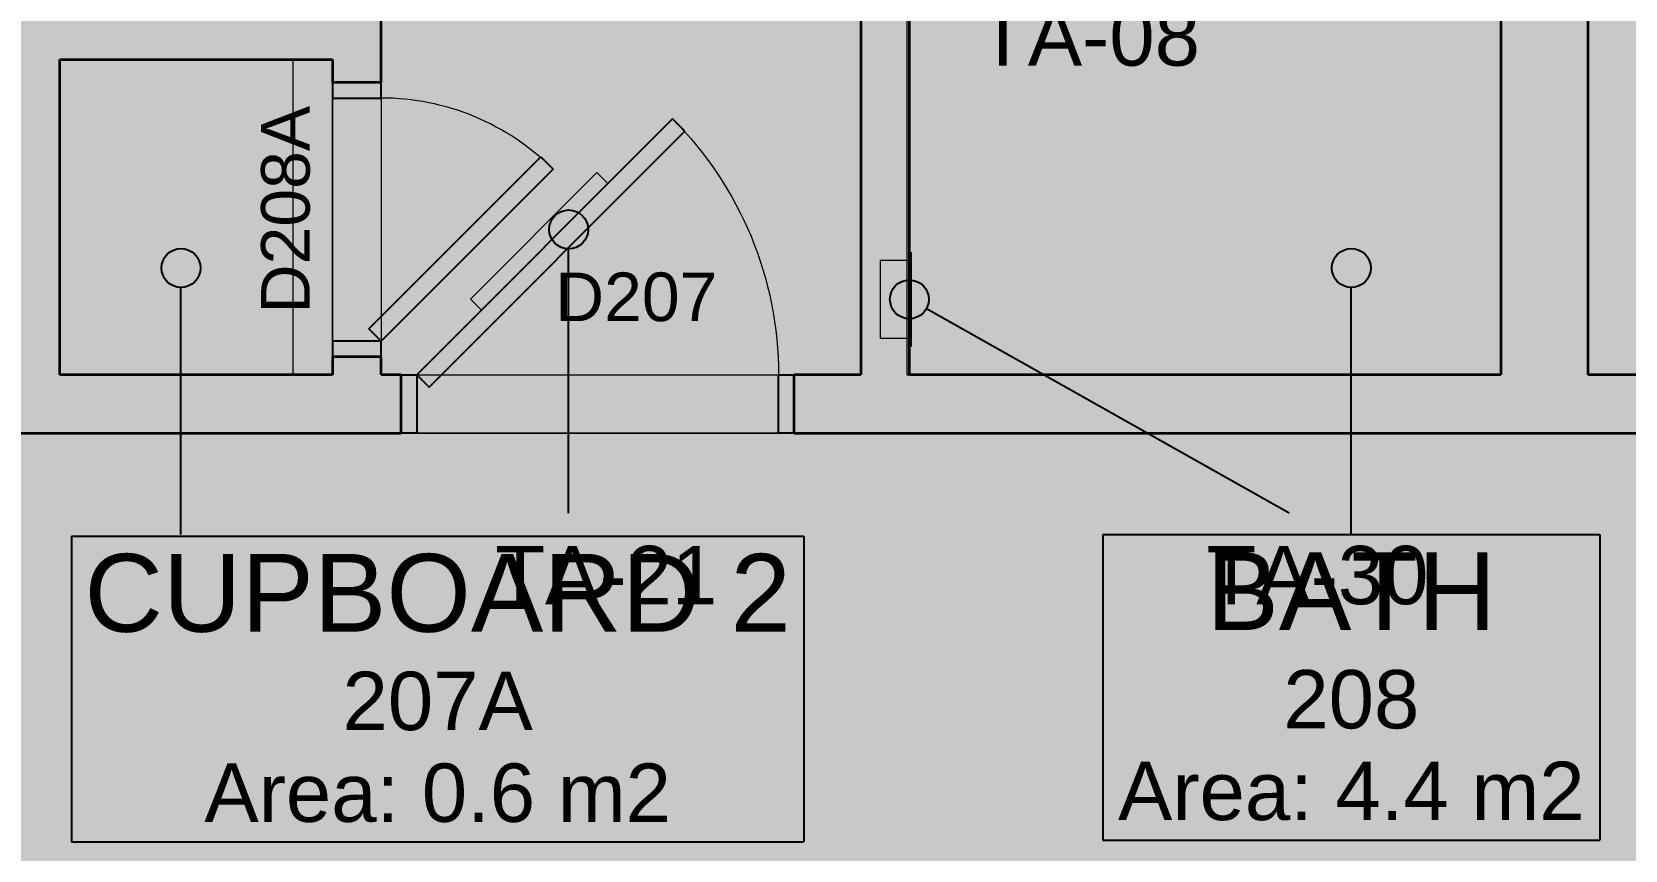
# Model space of a CAD drawing. Header units: millimetres. Extents: x -14278 to 96025, y -22378 to 34603.
# Drawn here: x 68012 to 72108, y 6924 to 9027 of the extents above; entities that cross this region are included whole.
import ezdxf
from ezdxf.enums import TextEntityAlignment as Align

# ---------------------------------------------------------------- set-up
doc = ezdxf.new("R2010")
doc.units = ezdxf.units.MM
doc.header["$MEASUREMENT"] = 0
doc.linetypes.add('Dashed', pattern=[282.222223, 141.111112, -141.111112])
for name, color, linetype in [('A-Zz_20_10_90-T_TextFFEInternal', 7, 'Continuous'), ('NewA-Ee_25_10-M_WallsInternal', 7, 'Continuous'), ('NewA-Ee_30_40-M_Floors', 7, 'Continuous'), ('NewA-Ee_40_20-M_GeneralFFAndEInternalEquipment', 7, 'Continuous'), ('NewA-Ee_40_20-M_GeneralFFAndEInternalFixed', 7, 'Continuous'), ('NewA-SL-M_SpacesInternal', 7, 'Continuous'), ('NewA-Ss_30_25-M_CeilingAndSoffitSystems', 7, 'Continuous'), ('NewA-Zz_20_10_90-T_TextFFEInternal', 7, 'Continuous'), ('NewA-Zz_50_10_90-P_BoundarySpace', 7, 'Continuous'), ('NewA-Zz_50_90_00-M_GrossInternal', 7, 'Continuous')]:
    doc.layers.add(name, color=color, linetype=linetype)
doc.styles.add('GENERATED_STYLE_1', font='')
doc.styles.get('GENERATED_STYLE_1').set_extended_font_data('Arial')

# ---------------------------------------------------------------- blocks, each defined once
blk = doc.blocks.new('Slab_29_2', base_point=(88251.7, 6550.5))
at = {"layer": 'NewA-Ee_30_40-M_Floors', "linetype": 'Continuous', "lineweight": 13}
blk.add_hatch(color=254, dxfattribs=at).paths.add_polyline_path([(88251.7, 6550.5), (88251.7, 12847.7), (90701.4, 12847.7), (90701.4, 15099.7), (56152, 15099.7), (56152, 6550.5)])
blk = doc.blocks.new('BEDROOM_207_32_2', base_point=(70424, 14565))
at = {"layer": 'NewA-SL-M_SpacesInternal', "color": 253, "linetype": 'Continuous', "lineweight": 13}
for p, q in [((68909.7, 11096.4), (68909.7, 8145.4)), ((70142.7, 8145.4), (70142.7, 11096.4)), ((68909.7, 8145.4), (70142.7, 8145.4))]:
    blk.add_line(p, q, dxfattribs=at)
at = {"layer": 'NewA-SL-M_SpacesInternal', "color": 5, "lineweight": 70, "style": 'GENERATED_STYLE_1'}
for tag, height, p in [('ROOM_NAME', 200, (70424, 14872.8)), ('ROOM_NUMBER', 150, (70424, 14570)), ('adj_text', 150, (70424, 14334.3))]:
    blk.add_attdef(tag, text='', height=height, dxfattribs=at).set_placement(p, align=Align.TOP_CENTER)
blk = doc.blocks.new('HALL_217_37_2', base_point=(59735.7, 7385.9))
at = {"layer": 'NewA-SL-M_SpacesInternal', "color": 253, "linetype": 'Continuous', "lineweight": 13}
blk.add_line((88251.7, 7995.4), (59975.3, 7995.4), dxfattribs=at)
at = {"layer": 'NewA-SL-M_SpacesInternal', "color": 5, "lineweight": 70, "style": 'GENERATED_STYLE_1'}
for tag, height, p in [('ROOM_NAME', 200, (59735.7, 7693.8)), ('ROOM_NUMBER', 150, (59735.7, 7390.9)), ('adj_text', 150, (59735.7, 7155.2))]:
    blk.add_attdef(tag, text='', height=height, dxfattribs=at).set_placement(p, align=Align.TOP_CENTER)
blk = doc.blocks.new('BATH_208_43_2', base_point=(71403.8, 7381.5))
at = {"layer": 'NewA-SL-M_SpacesInternal', "color": 253, "linetype": 'Continuous', "lineweight": 13}
for p, q in [((71720.2, 11046.4), (71120.2, 11046.4)), ((71120.2, 11046.4), (71120.2, 10971.4)), ((71720.2, 10971.4), (71720.2, 11046.4)), ((70267.7, 10971.4), (70267.7, 8439.2)), ((71120.2, 10971.4), (70267.7, 10971.4)), ((71787.9, 10971.4), (71720.2, 10971.4)), ((71787.9, 8145.4), (71787.9, 10971.4)), ((70267.7, 8439.2), (70192.7, 8439.2)), ((70192.7, 8439.2), (70192.7, 8239.2)), ((70192.7, 8239.2), (70267.7, 8239.2)), ((70267.7, 8239.2), (70267.7, 8145.4)), ((70267.7, 8145.4), (71787.9, 8145.4))]:
    blk.add_line(p, q, dxfattribs=at)
at = {"layer": 'NewA-SL-M_SpacesInternal', "linetype": 'Continuous'}
for p, q in [((70764.9, 7735.1), (70764.9, 7420.8)), ((70764.9, 7735.1), (72042.6, 7735.1)), ((72042.6, 7735.1), (72042.6, 7420.8)), ((70764.9, 7420.8), (70764.9, 7185.1)), ((72042.6, 7420.8), (72042.6, 7185.1)), ((70764.9, 7185.1), (70764.9, 6949.4)), ((72042.6, 7185.1), (72042.6, 6949.4)), ((70764.9, 6949.4), (72042.6, 6949.4))]:
    blk.add_line(p, q, dxfattribs=at)
at = {"layer": 'NewA-SL-M_SpacesInternal', "color": 5, "lineweight": 70, "style": 'GENERATED_STYLE_1'}
for tag, height, p in [('ROOM_NAME', 200, (71403.8, 7689.4)), ('ROOM_NUMBER', 150, (71403.8, 7386.5)), ('adj_text', 150, (71403.8, 7150.8))]:
    blk.add_attdef(tag, text='', height=height, dxfattribs=at).set_placement(p, align=Align.TOP_CENTER)
blk = doc.blocks.new('CUPBOARD 2_207A_58_2', base_point=(69055, 7377.1))
at = {"layer": 'NewA-SL-M_SpacesInternal', "color": 253, "linetype": 'Continuous', "lineweight": 13}
for p, q in [((68784.7, 8956), (68083.3, 8956)), ((68083.3, 8956), (68083.3, 8145.4)), ((68784.7, 8145.4), (68784.7, 8956)), ((68083.3, 8145.4), (68784.7, 8145.4))]:
    blk.add_line(p, q, dxfattribs=at)
at = {"layer": 'NewA-SL-M_SpacesInternal', "linetype": 'Continuous'}
for p, q in [((68113.3, 7730.6), (68113.3, 7416.3)), ((68113.3, 7730.6), (69996.6, 7730.6)), ((69996.6, 7730.6), (69996.6, 7416.3)), ((68113.3, 7416.3), (68113.3, 7180.6)), ((69996.6, 7416.3), (69996.6, 7180.6)), ((68113.3, 7180.6), (68113.3, 6944.9)), ((69996.6, 7180.6), (69996.6, 6944.9)), ((68113.3, 6944.9), (69996.6, 6944.9))]:
    blk.add_line(p, q, dxfattribs=at)
at = {"layer": 'NewA-SL-M_SpacesInternal', "color": 5, "lineweight": 70, "style": 'GENERATED_STYLE_1'}
for tag, height, p in [('ROOM_NAME', 200, (69055, 7684.9)), ('ROOM_NUMBER', 150, (69055, 7382.1)), ('adj_text', 150, (69055, 7146.3))]:
    blk.add_attdef(tag, text='', height=height, dxfattribs=at).set_placement(p, align=Align.TOP_CENTER)
blk = doc.blocks.new('Slab_34_2', base_point=(70261.2, 8145.4))
at = {"layer": 'NewA-Ss_30_25-M_CeilingAndSoffitSystems', "linetype": 'Continuous', "lineweight": 0}
blk.add_hatch(color=255, dxfattribs=at).paths.add_polyline_path([(70261.2, 8145.4), (71787.9, 8145.4), (71787.9, 10971.4), (70261.2, 10971.4)])
at = {"layer": 'NewA-Ss_30_25-M_CeilingAndSoffitSystems', "color": 6, "linetype": 'Continuous', "lineweight": 13, "flags": 128}
blk.add_lwpolyline([(70261.2, 8145.4), (71787.9, 8145.4), (71787.9, 10971.4), (70261.2, 10971.4)], close=True, dxfattribs=at)
blk = doc.blocks.new('Slab_41_2', base_point=(68083.3, 15099.7))
at = {"layer": 'NewA-Ss_30_25-M_CeilingAndSoffitSystems', "linetype": 'Continuous', "lineweight": 0}
blk.add_hatch(color=255, dxfattribs=at).paths.add_polyline_path([(68083.3, 15099.7), (68083.3, 11096.4), (68909.7, 11096.4), (68909.7, 8145.4), (70142.7, 8145.4), (70142.7, 11096.4), (71912.9, 11096.4), (71912.9, 15099.7)])
at = {"layer": 'NewA-Ss_30_25-M_CeilingAndSoffitSystems', "color": 6, "linetype": 'Continuous', "lineweight": 13, "flags": 128}
blk.add_lwpolyline([(68083.3, 15099.7), (68083.3, 11096.4), (68909.7, 11096.4), (68909.7, 8145.4), (70142.7, 8145.4), (70142.7, 11096.4), (71912.9, 11096.4), (71912.9, 15099.7)], close=True, dxfattribs=at)
blk = doc.blocks.new('Slab_46_2', base_point=(88251.7, 6700.3))
at = {"layer": 'NewA-Ss_30_25-M_CeilingAndSoffitSystems', "linetype": 'Continuous', "lineweight": 0}
blk.add_hatch(color=255, dxfattribs=at).paths.add_polyline_path([(88251.7, 6700.3), (88251.7, 7995.4), (59975.3, 7995.4), (59975.3, 10456), (58674.7, 10456), (58674.7, 6694.8)])
at = {"layer": 'NewA-Ss_30_25-M_CeilingAndSoffitSystems', "color": 6, "linetype": 'Continuous', "lineweight": 13, "flags": 128}
blk.add_lwpolyline([(88251.7, 6700.3), (58674.7, 6694.8), (58674.7, 10456), (59975.3, 10456), (59975.3, 7995.4), (88251.7, 7995.4)], close=True, dxfattribs=at)
blk = doc.blocks.new('Slab_60_2', base_point=(68083.3, 8956))
at = {"layer": 'NewA-Ss_30_25-M_CeilingAndSoffitSystems', "linetype": 'Continuous', "lineweight": 0}
blk.add_hatch(color=255, dxfattribs=at).paths.add_polyline_path([(68083.3, 8956), (68083.3, 8145.4), (68784.7, 8145.4), (68784.7, 8956)])
at = {"layer": 'NewA-Ss_30_25-M_CeilingAndSoffitSystems', "color": 6, "linetype": 'Continuous', "lineweight": 13, "flags": 128}
blk.add_lwpolyline([(68083.3, 8956), (68784.7, 8956), (68784.7, 8145.4), (68083.3, 8145.4)], close=True, dxfattribs=at)
blk = doc.blocks.new('Wall_82_2', base_point=(67933.3, 15099.7))
at = {"layer": 'NewA-Ee_25_10-M_WallsInternal', "linetype": 'Continuous', "lineweight": 13}
blk.add_hatch(color=6, dxfattribs=at).paths.add_polyline_path([(67933.3, 8145.4), (68083.3, 8145.4), (68083.3, 8956), (67933.3, 8956)])
at = {"layer": 'NewA-Ee_25_10-M_WallsInternal', "color": 92, "linetype": 'Continuous', "lineweight": 35, "flags": 128}
blk.add_lwpolyline([(68083.3, 8145.4), (68083.3, 8956)], dxfattribs=at)
blk = doc.blocks.new('Door 19_8')
at = {"layer": 'NewA-Ee_25_10-M_WallsInternal', "linetype": 'Continuous', "lineweight": 13}
for points in [[(-192.6, 657.6), (-224.4, 625.8), (433.2, -31.8), (465, 0)], [(-465, -150), (-465, 0), (-505, 0), (-505, -150)], [(505, -150), (505, 0), (465, 0), (465, -150)]]:
    blk.add_hatch(color=255, dxfattribs=at).paths.add_polyline_path(points)
at = {"layer": 'NewA-Ee_25_10-M_WallsInternal', "linetype": 'Continuous'}
for p, q in [((-224.4, 625.8), (-192.6, 657.6)), ((-192.6, 657.6), (465, 0)), ((433.2, -31.8), (-224.4, 625.8)), ((-465, 0), (-505, 0)), ((-505, 0), (-505, -150)), ((-465, -150), (-465, 0)), ((465, 0), (433.2, -31.8)), ((505, 0), (465, 0)), ((465, 0), (465, -150)), ((505, -150), (505, 0)), ((-505, -150), (-465, -150)), ((465, -150), (505, -150))]:
    blk.add_line(p, q, dxfattribs=at)
at = {"layer": 'NewA-Ee_25_10-M_WallsInternal', "color": 92, "linetype": 'Continuous', "lineweight": 35}
for p, q in [((-505, -150), (-505, 0)), ((505, -150), (505, 0))]:
    blk.add_line(p, q, dxfattribs=at)
at = {"layer": 'NewA-Ee_25_10-M_WallsInternal', "color": 6, "linetype": 'Continuous', "lineweight": 13}
blk.add_arc((465, 0), 930, 135, 180, dxfattribs=at)
blk = doc.blocks.new('D Marker 19')
at = {"layer": 'NewA-Ee_25_10-M_WallsInternal', "style": 'GENERATED_STYLE_1'}
blk.add_attdef('AC_WIDO_ID', text='', height=125, dxfattribs=at).set_placement((-262.1, 94.8), align=Align.BOTTOM_LEFT)
blk = doc.blocks.new('Wall_85_2', base_point=(59975.3, 7995.4))
at = {"layer": 'NewA-Ee_25_10-M_WallsInternal', "linetype": 'Continuous', "lineweight": 13}
for points in [[(67055.1, 7995.4), (68961.3, 7995.4), (68961.3, 8145.4), (67055.1, 8145.4)], [(69971.3, 8145.4), (69971.3, 7995.4), (73291.4, 7995.4), (73291.4, 8145.4)]]:
    blk.add_hatch(color=6, dxfattribs=at).paths.add_polyline_path(points)
at = {"layer": 'NewA-Ee_25_10-M_WallsInternal', "color": 92, "linetype": 'Continuous', "lineweight": 35}
for p, q in [((68961.3, 7995.4), (68961.3, 8145.4)), ((69971.3, 7995.4), (69971.3, 8145.4))]:
    blk.add_line(p, q, dxfattribs=at)
at = {"layer": 'NewA-Ee_25_10-M_WallsInternal', "color": 92, "linetype": 'Continuous', "lineweight": 35, "flags": 128}
for points in [[(68784.7, 8145.4), (68083.3, 8145.4)], [(68961.3, 8145.4), (68909.7, 8145.4)], [(70142.7, 8145.4), (69971.3, 8145.4)], [(71787.9, 8145.4), (70267.7, 8145.4)], [(72313.2, 8145.4), (72012.9, 8145.4)], [(67055.1, 7995.4), (68961.3, 7995.4)], [(69971.3, 7995.4), (73291.4, 7995.4)]]:
    blk.add_lwpolyline(points, dxfattribs=at)
at = {"layer": 'NewA-Ee_25_10-M_WallsInternal', "linetype": 'Continuous', "xscale": -1, "zscale": 1000}
blk.add_blockref('Door 19_8', (69466.3, 8145.4), dxfattribs=at)
at = {"layer": 'NewA-Ee_25_10-M_WallsInternal'}
ref = blk.add_blockref('D Marker 19', (69466.3, 8145.4), dxfattribs=at)
ref.add_attrib('AC_WIDO_ID', 'D207', dxfattribs={"color": 7, "height": 125, "style": 'GENERATED_STYLE_1'}).set_placement((69356.7, 8245.8), align=Align.BOTTOM_LEFT)
blk = doc.blocks.new('Door 19_4')
at = {"layer": 'NewA-Ee_25_10-M_WallsInternal', "linetype": 'Continuous', "lineweight": 13}
for points in [[(388.5, 777), (343.5, 777), (343.5, 0), (388.5, 0)], [(-388.5, -125), (-388.5, 0), (-428.5, 0), (-428.5, -125)], [(428.5, -125), (428.5, 0), (388.5, 0), (388.5, -125)]]:
    blk.add_hatch(color=255, dxfattribs=at).paths.add_polyline_path(points)
at = {"layer": 'NewA-Ee_25_10-M_WallsInternal', "linetype": 'Continuous'}
for p, q in [((343.5, 0), (343.5, 777)), ((343.5, 777), (388.5, 777)), ((388.5, 777), (388.5, 0)), ((-388.5, 0), (-428.5, 0)), ((-428.5, 0), (-428.5, -125)), ((-388.5, -125), (-388.5, 0)), ((388.5, 0), (343.5, 0)), ((428.5, 0), (388.5, 0)), ((388.5, 0), (388.5, -125)), ((428.5, -125), (428.5, 0)), ((-428.5, -125), (-388.5, -125)), ((388.5, -125), (428.5, -125))]:
    blk.add_line(p, q, dxfattribs=at)
at = {"layer": 'NewA-Ee_25_10-M_WallsInternal', "color": 92, "linetype": 'Continuous', "lineweight": 35}
for p, q in [((-428.5, -125), (-428.5, 0)), ((428.5, -125), (428.5, 0))]:
    blk.add_line(p, q, dxfattribs=at)
at = {"layer": 'NewA-Ee_25_10-M_WallsInternal', "color": 6, "linetype": 'Continuous', "lineweight": 13}
blk.add_arc((388.5, 0), 777, 90, 180, dxfattribs=at)
blk = doc.blocks.new('Wall_100_2', base_point=(70142.7, 11096.4))
at = {"layer": 'NewA-Ee_25_10-M_WallsInternal', "linetype": 'Continuous', "lineweight": 13}
for points in [[(70142.7, 10917), (70267.7, 10917), (70267.7, 10971.4), (70142.7, 11096.4)], [(70142.7, 10060), (70142.7, 8145.4), (70267.7, 8145.4), (70267.7, 10060)]]:
    blk.add_hatch(color=6, dxfattribs=at).paths.add_polyline_path(points)
at = {"layer": 'NewA-Ee_25_10-M_WallsInternal', "color": 92, "linetype": 'Continuous', "lineweight": 35}
for p, q in [((70142.7, 10917), (70267.7, 10917)), ((70142.7, 10060), (70267.7, 10060))]:
    blk.add_line(p, q, dxfattribs=at)
at = {"layer": 'NewA-Ee_25_10-M_WallsInternal', "color": 92, "linetype": 'Continuous', "lineweight": 35, "flags": 128}
for points in [[(70142.7, 11096.4), (70142.7, 10917)], [(70267.7, 10917), (70267.7, 10971.4)], [(70142.7, 10060), (70142.7, 8145.4)], [(70267.7, 8145.4), (70267.7, 10060)]]:
    blk.add_lwpolyline(points, dxfattribs=at)
at = {"layer": 'NewA-Ee_25_10-M_WallsInternal', "linetype": 'Continuous', "xscale": -1, "zscale": 1000, "rotation": 269.9999999999999}
blk.add_blockref('Door 19_4', (70267.7, 10488.5), dxfattribs=at)
at = {"layer": 'NewA-Ee_25_10-M_WallsInternal'}
ref = blk.add_blockref('D Marker 19', (70267.7, 10488.5), dxfattribs=dict(at, rotation=270))
ref.add_attrib('AC_WIDO_ID', 'D208', dxfattribs={"color": 7, "height": 125, "rotation": 90, "style": 'GENERATED_STYLE_1'}).set_placement((70488.5, 10324.4), align=Align.BOTTOM_LEFT)
blk = doc.blocks.new('Double Door 19')
at = {"layer": 'NewA-Ee_25_10-M_WallsInternal', "linetype": 'Continuous', "lineweight": 13}
for points in [[(-225.5, 544.5), (-770, 0), (-741.7, -28.3), (-197.2, 516.2)], [(225.5, 544.5), (197.2, 516.2), (741.7, -28.3), (770, 0)]]:
    blk.add_hatch(color=255, dxfattribs=at).paths.add_polyline_path(points)
at = {"layer": 'NewA-Ee_25_10-M_WallsInternal', "linetype": 'Continuous', "lineweight": 0}
for points in [[(-770, -125), (-770, 0), (-810, 0), (-810, -125)], [(810, -125), (810, 0), (770, 0), (770, -125)]]:
    blk.add_hatch(color=255, dxfattribs=at).paths.add_polyline_path(points)
at = {"layer": 'NewA-Ee_25_10-M_WallsInternal', "linetype": 'Continuous'}
for p, q in [((-225.5, 544.5), (-770, 0)), ((-197.2, 516.2), (-225.5, 544.5)), ((197.2, 516.2), (225.5, 544.5)), ((225.5, 544.5), (770, 0)), ((-741.7, -28.3), (-197.2, 516.2)), ((741.7, -28.3), (197.2, 516.2)), ((-770, 0), (-741.7, -28.3)), ((770, 0), (741.7, -28.3))]:
    blk.add_line(p, q, dxfattribs=at)
at = {"layer": 'NewA-Ee_25_10-M_WallsInternal', "color": 24, "linetype": 'Continuous', "lineweight": 13}
for p, q in [((-770, 0), (-810, 0)), ((-810, 0), (-810, -125)), ((-770, -125), (-770, 0)), ((810, 0), (770, 0)), ((770, 0), (770, -125)), ((810, -125), (810, 0)), ((-810, -125), (-770, -125)), ((770, -125), (810, -125))]:
    blk.add_line(p, q, dxfattribs=at)
at = {"layer": 'NewA-Ee_25_10-M_WallsInternal', "color": 92, "linetype": 'Continuous', "lineweight": 35}
for p, q in [((-810, 0), (-810, -125)), ((810, 0), (810, -125))]:
    blk.add_line(p, q, dxfattribs=at)
at = {"layer": 'NewA-Ee_25_10-M_WallsInternal', "color": 6, "linetype": 'Continuous', "lineweight": 13}
for centre, start, end in [((-770, 0), 0, 45), ((770, 0), 135, 180)]:
    blk.add_arc(centre, 770, start, end, dxfattribs=at)
blk = doc.blocks.new('Door 19_11')
at = {"layer": 'NewA-Ee_25_10-M_WallsInternal', "linetype": 'Continuous', "lineweight": 13}
for points in [[(-129.4, 441.9), (-161.3, 410.1), (280.7, -31.8), (312.5, 0)], [(-312.5, -125), (-312.5, 0), (-352.5, 0), (-352.5, -125)], [(352.5, -125), (352.5, 0), (312.5, 0), (312.5, -125)]]:
    blk.add_hatch(color=255, dxfattribs=at).paths.add_polyline_path(points)
at = {"layer": 'NewA-Ee_25_10-M_WallsInternal', "linetype": 'Continuous'}
for p, q in [((-161.3, 410.1), (-129.4, 441.9)), ((280.7, -31.8), (-161.3, 410.1)), ((-129.4, 441.9), (312.5, 0)), ((-312.5, 0), (-352.5, 0)), ((-352.5, 0), (-352.5, -125)), ((-312.5, -125), (-312.5, 0)), ((312.5, 0), (280.7, -31.8)), ((352.5, 0), (312.5, 0)), ((312.5, 0), (312.5, -125)), ((352.5, -125), (352.5, 0)), ((-352.5, -125), (-312.5, -125)), ((312.5, -125), (352.5, -125))]:
    blk.add_line(p, q, dxfattribs=at)
at = {"layer": 'NewA-Ee_25_10-M_WallsInternal', "color": 92, "linetype": 'Continuous', "lineweight": 35}
for p, q in [((-352.5, 0), (-352.5, -125)), ((352.5, 0), (352.5, -125))]:
    blk.add_line(p, q, dxfattribs=at)
at = {"layer": 'NewA-Ee_25_10-M_WallsInternal', "color": 6, "linetype": 'Continuous', "lineweight": 13}
blk.add_arc((312.5, 0), 625, 135, 180, dxfattribs=at)
blk = doc.blocks.new('Wall_101_2', base_point=(68909.7, 11096.4))
at = {"layer": 'NewA-Ee_25_10-M_WallsInternal', "linetype": 'Continuous', "lineweight": 13}
for points in [[(68784.7, 10971.4), (68784.7, 10830.2), (68909.7, 10830.2), (68909.7, 11096.4)], [(68909.7, 9210.2), (68784.7, 9210.2), (68784.7, 8896.8), (68909.7, 8896.8)], [(68784.7, 8191.8), (68784.7, 8145.4), (68909.7, 8145.4), (68909.7, 8191.8)]]:
    blk.add_hatch(color=6, dxfattribs=at).paths.add_polyline_path(points)
at = {"layer": 'NewA-Ee_25_10-M_WallsInternal', "color": 92, "linetype": 'Continuous', "lineweight": 35}
for p, q in [((68909.7, 10830.2), (68784.7, 10830.2)), ((68909.7, 9210.2), (68784.7, 9210.2)), ((68909.7, 8896.8), (68784.7, 8896.8)), ((68909.7, 8191.8), (68784.7, 8191.8))]:
    blk.add_line(p, q, dxfattribs=at)
at = {"layer": 'NewA-Ee_25_10-M_WallsInternal', "color": 92, "linetype": 'Continuous', "lineweight": 35, "flags": 128}
for points in [[(68909.7, 10830.2), (68909.7, 11096.4)], [(68784.7, 10971.4), (68784.7, 10830.2)], [(68784.7, 9210.2), (68784.7, 9081)], [(68909.7, 8896.8), (68909.7, 9210.2)], [(68784.7, 8956), (68784.7, 8896.8)], [(68784.7, 8191.8), (68784.7, 8145.4)], [(68909.7, 8145.4), (68909.7, 8191.8)]]:
    blk.add_lwpolyline(points, dxfattribs=at)
at = {"layer": 'NewA-Ee_25_10-M_WallsInternal', "linetype": 'Continuous', "xscale": -1, "zscale": 1000, "rotation": 269.9999999999999}
blk.add_blockref('Double Door 19', (68909.7, 10020.2), dxfattribs=at)
at = {"layer": 'NewA-Ee_25_10-M_WallsInternal'}
ref = blk.add_blockref('D Marker 19', (68909.7, 10020.2), dxfattribs=dict(at, rotation=270))
ref.add_attrib('AC_WIDO_ID', 'D208B', dxfattribs={"color": 7, "height": 125, "rotation": 90, "style": 'GENERATED_STYLE_1'}).set_placement((68763.5, 9798.8), align=Align.BOTTOM_LEFT)
at = {"layer": 'NewA-Ee_25_10-M_WallsInternal', "linetype": 'Continuous', "zscale": 1000, "rotation": 269.9999999999999}
blk.add_blockref('Door 19_11', (68909.7, 8544.3), dxfattribs=at)
at = {"layer": 'NewA-Ee_25_10-M_WallsInternal'}
ref = blk.add_blockref('D Marker 19', (68909.7, 8544.3), dxfattribs=dict(at, rotation=270))
ref.add_attrib('AC_WIDO_ID', 'D208A', dxfattribs={"color": 7, "height": 125, "rotation": 90, "style": 'GENERATED_STYLE_1'}).set_placement((68763.5, 8302.9), align=Align.BOTTOM_LEFT)
blk = doc.blocks.new('Wall_120_2', base_point=(72012.9, 11096.4))
at = {"layer": 'NewA-Ee_25_10-M_WallsInternal', "linetype": 'Continuous', "lineweight": 13}
blk.add_hatch(color=6, dxfattribs=at).paths.add_polyline_path([(71787.9, 10971.4), (71787.9, 8145.4), (72012.9, 8145.4), (72012.9, 10971.4)])
at = {"layer": 'NewA-Ee_25_10-M_WallsInternal', "color": 92, "linetype": 'Continuous', "lineweight": 35, "flags": 128}
for points in [[(71787.9, 10971.4), (71787.9, 8145.4)], [(72012.9, 8145.4), (72012.9, 10971.4)]]:
    blk.add_lwpolyline(points, dxfattribs=at)
blk = doc.blocks.new('Wall_122_2', base_point=(67107.2, 9081))
at = {"layer": 'NewA-Ee_25_10-M_WallsInternal', "linetype": 'Continuous', "lineweight": 13}
blk.add_hatch(color=6, dxfattribs=at).paths.add_polyline_path([(67232.2, 8956), (68784.7, 8956), (68784.7, 9081), (67232.2, 9081)])
at = {"layer": 'NewA-Ee_25_10-M_WallsInternal', "color": 92, "linetype": 'Continuous', "lineweight": 35, "flags": 128}
for points in [[(67933.3, 9081), (67232.2, 9081)], [(68784.7, 9081), (68083.3, 9081)], [(67232.2, 8956), (67933.3, 8956)], [(68083.3, 8956), (68784.7, 8956)]]:
    blk.add_lwpolyline(points, dxfattribs=at)
blk = doc.blocks.new('Soap Dispenser 19')
at = {"layer": 'NewA-Ee_40_20-M_GeneralFFAndEInternalEquipment', "color": 1, "linetype": 'Dashed', "lineweight": 18}
for p, q in [((0, 75), (0, 0)), ((200, 75), (0, 75)), ((200, 0), (200, 75))]:
    blk.add_line(p, q, dxfattribs=at)
at = {"layer": 'NewA-Ee_40_20-M_GeneralFFAndEInternalEquipment', "color": 1, "linetype": 'Continuous', "lineweight": 18}
for p, q in [((-20, 0), (-20, -5)), ((220, 0), (-20, 0)), ((220, -5), (220, 0)), ((-20, -5), (220, -5))]:
    blk.add_line(p, q, dxfattribs=at)
blk = doc.blocks.new('Shelves 20')
at = {"layer": 'NewA-Ee_40_20-M_GeneralFFAndEInternalFixed', "color": 6, "linetype": 'Continuous', "lineweight": 13}
for p, q in [((405.4, 0), (-405.4, 0)), ((405.4, -600), (405.4, 0)), ((-405.4, 0), (-405.4, -600)), ((-405.4, -600), (405.4, -600))]:
    blk.add_line(p, q, dxfattribs=at)
blk = doc.blocks.new('Mirror 19_4')
at = {"layer": 'NewA-Ee_40_20-M_GeneralFFAndEInternalEquipment', "color": 1, "linetype": 'Continuous', "lineweight": 18}
for p, q in [((460, 40), (0, 40)), ((0, 40), (0, 0)), ((460, 40), (0, 40)), ((0, 40), (0, 0)), ((0, 0), (460, 0)), ((0, 0), (460, 0)), ((460, 0), (460, 40)), ((460, 0), (460, 40))]:
    blk.add_line(p, q, dxfattribs=at)
blk = doc.blocks.new('Line_129_2', base_point=(69391.6, 7789.8))
at = {"layer": 'NewA-Zz_20_10_90-T_TextFFEInternal', "linetype": 'Continuous'}
blk.add_hatch(color=256, dxfattribs=at).paths.add_polyline_path([(69441.6, 8519), (69437.8, 8538.1), (69427, 8554.3), (69410.7, 8565.2), (69391.6, 8569), (69372.5, 8565.2), (69356.3, 8554.3), (69345.4, 8538.1), (69341.6, 8519), (69345.4, 8499.8), (69356.3, 8483.6), (69372.5, 8472.8), (69391.6, 8469), (69410.7, 8472.8), (69427, 8483.6), (69437.8, 8499.8)])
blk.add_line((69391.6, 7789.8), (69391.6, 8469), dxfattribs=at)
blk.add_circle((69391.6, 8519), 50, dxfattribs=at)
blk = doc.blocks.new('Line_138_2', base_point=(71243.6, 7789.8))
at = {"layer": 'NewA-Zz_20_10_90-T_TextFFEInternal', "linetype": 'Continuous'}
blk.add_hatch(color=256, dxfattribs=at).paths.add_polyline_path([(70317.7, 8339.2), (70313.9, 8358.3), (70303.1, 8374.6), (70286.9, 8385.4), (70267.7, 8389.2), (70248.6, 8385.4), (70232.4, 8374.6), (70221.5, 8358.3), (70217.7, 8339.2), (70221.5, 8320.1), (70232.4, 8303.9), (70248.6, 8293), (70267.7, 8289.2), (70286.9, 8293), (70303.1, 8303.9), (70313.9, 8320.1)])
blk.add_line((71243.6, 7789.8), (70311.3, 8314.7), dxfattribs=at)
blk.add_circle((70267.7, 8339.2), 50, dxfattribs=at)
blk = doc.blocks.new('Line_170_2', base_point=(71403.8, 7735.1))
at = {"layer": 'NewA-Zz_50_10_90-P_BoundarySpace', "linetype": 'Continuous'}
blk.add_hatch(color=256, dxfattribs=at).paths.add_polyline_path([(71453.8, 8420), (71449.9, 8439.1), (71439.1, 8455.3), (71422.9, 8466.2), (71403.8, 8470), (71384.6, 8466.2), (71368.4, 8455.3), (71357.6, 8439.1), (71353.8, 8420), (71357.6, 8400.8), (71368.4, 8384.6), (71384.6, 8373.8), (71403.8, 8370), (71422.9, 8373.8), (71439.1, 8384.6), (71449.9, 8400.8)])
blk.add_line((71403.8, 7735.1), (71403.8, 8370), dxfattribs=at)
blk.add_circle((71403.8, 8420), 50, dxfattribs=at)
blk = doc.blocks.new('Line_181_2', base_point=(68395, 7735.1))
at = {"layer": 'NewA-Zz_50_10_90-P_BoundarySpace', "linetype": 'Continuous'}
blk.add_hatch(color=256, dxfattribs=at).paths.add_polyline_path([(68445, 8420), (68441.2, 8439.1), (68430.4, 8455.3), (68414.1, 8466.2), (68395, 8470), (68375.9, 8466.2), (68359.7, 8455.3), (68348.8, 8439.1), (68345, 8420), (68348.8, 8400.8), (68359.7, 8384.6), (68375.9, 8373.8), (68395, 8370), (68414.1, 8373.8), (68430.4, 8384.6), (68441.2, 8400.8)])
blk.add_line((68395, 7735.1), (68395, 8370), dxfattribs=at)
blk.add_circle((68395, 8420), 50, dxfattribs=at)
blk = doc.blocks.new('Label_220_2', base_point=(70891.8, 7789.8))
at = {"layer": 'A-Zz_20_10_90-T_TextFFEInternal', "insert": (71316.8, 7705.6), "char_height": 150, "attachment_point": 2, "style": 'GENERATED_STYLE_1'}
blk.add_mtext('\\fArial|b0|i0|c0|p34;TA-30\\fArial|b0|i0|c0|p34;\\fArial|b0|i0|c0|p34;\\fArial|b0|i0|c0|p34;\\fArial|b0|i0|c0|p34;\\fArial|b0|i0|c0|p34;\\fArial|b0|i0|c0|p34;\\fArial|b0|i0|c0|p34;\\fArial|b0|i0|c0|p34;\\fArial|b0|i0|c0|p34;\\fArial|b0|i0|c0|p34;\\fArial|b0|i0|c0|p34;\\fArial|b0|i0|c0|p34;\\fArial|b0|i0|c0|p34;\\fArial|b0|i0|c0|p34;\\fArial|b0|i0|c0|p34;\\fArial|b0|i0|c0|p34;\\fArial|b0|i0|c0|p34;\\fArial|b0|i0|c0|p34;\\fArial|b0|i0|c0|p34;\\fArial|b0|i0|c0|p34;\\fArial|b0|i0|c0|p34;\\fArial|b0|i0|c0|p34;\\fArial|b0|i0|c0|p34;\\fArial|b0|i0|c0|p34;\\fArial|b0|i0|c0|p34;\\fArial|b0|i0|c0|p34;\\fArial|b0|i0|c0|p34;\\fArial|b0|i0|c0|p34;\\fArial|b0|i0|c0|p34;}', dxfattribs=at)
blk = doc.blocks.new('Label_224_2', base_point=(70304.4, 9174.2))
at = {"layer": 'A-Zz_20_10_90-T_TextFFEInternal', "insert": (70729.4, 9089.9), "char_height": 150, "attachment_point": 2, "style": 'GENERATED_STYLE_1'}
blk.add_mtext('\\fArial|b0|i0|c0|p34;TA-08\\fArial|b0|i0|c0|p34;\\fArial|b0|i0|c0|p34;\\fArial|b0|i0|c0|p34;\\fArial|b0|i0|c0|p34;\\fArial|b0|i0|c0|p34;\\fArial|b0|i0|c0|p34;\\fArial|b0|i0|c0|p34;\\fArial|b0|i0|c0|p34;\\fArial|b0|i0|c0|p34;\\fArial|b0|i0|c0|p34;\\fArial|b0|i0|c0|p34;\\fArial|b0|i0|c0|p34;\\fArial|b0|i0|c0|p34;\\fArial|b0|i0|c0|p34;\\fArial|b0|i0|c0|p34;\\fArial|b0|i0|c0|p34;\\fArial|b0|i0|c0|p34;\\fArial|b0|i0|c0|p34;\\fArial|b0|i0|c0|p34;\\fArial|b0|i0|c0|p34;\\fArial|b0|i0|c0|p34;\\fArial|b0|i0|c0|p34;\\fArial|b0|i0|c0|p34;\\fArial|b0|i0|c0|p34;\\fArial|b0|i0|c0|p34;\\fArial|b0|i0|c0|p34;\\fArial|b0|i0|c0|p34;\\fArial|b0|i0|c0|p34;\\fArial|b0|i0|c0|p34;}', dxfattribs=at)
blk = doc.blocks.new('Label_236_2', base_point=(69063.3, 7789.8))
at = {"layer": 'A-Zz_20_10_90-T_TextFFEInternal', "insert": (69488.3, 7705.6), "char_height": 150, "attachment_point": 2, "style": 'GENERATED_STYLE_1'}
blk.add_mtext('\\fArial|b0|i0|c0|p34;TA-21\\fArial|b0|i0|c0|p34;\\fArial|b0|i0|c0|p34;\\fArial|b0|i0|c0|p34;\\fArial|b0|i0|c0|p34;\\fArial|b0|i0|c0|p34;\\fArial|b0|i0|c0|p34;\\fArial|b0|i0|c0|p34;\\fArial|b0|i0|c0|p34;\\fArial|b0|i0|c0|p34;\\fArial|b0|i0|c0|p34;\\fArial|b0|i0|c0|p34;\\fArial|b0|i0|c0|p34;\\fArial|b0|i0|c0|p34;\\fArial|b0|i0|c0|p34;\\fArial|b0|i0|c0|p34;\\fArial|b0|i0|c0|p34;\\fArial|b0|i0|c0|p34;\\fArial|b0|i0|c0|p34;\\fArial|b0|i0|c0|p34;\\fArial|b0|i0|c0|p34;\\fArial|b0|i0|c0|p34;\\fArial|b0|i0|c0|p34;\\fArial|b0|i0|c0|p34;\\fArial|b0|i0|c0|p34;\\fArial|b0|i0|c0|p34;\\fArial|b0|i0|c0|p34;\\fArial|b0|i0|c0|p34;\\fArial|b0|i0|c0|p34;\\fArial|b0|i0|c0|p34;}', dxfattribs=at)

msp = doc.modelspace()

# ---------------------------------------------------------------- hatches: boundary and pattern name
at = {"layer": 'NewA-Zz_50_90_00-M_GrossInternal', "linetype": 'Continuous', "lineweight": 140}
msp.add_hatch(color=1, dxfattribs=at).paths.add_polyline_path([(56152, 15099.7), (90701.4, 15099.7), (90701.4, 6700.3), (61501.4, 6700.3), (61501.4, 2150.3), (58052, 2150.3), (58052, 6700.3), (56152, 6700.3)])

# ---------------------------------------------------------------- block references
at = {"layer": 'A-Zz_20_10_90-T_TextFFEInternal', "color": 6, "linetype": 'Continuous', "lineweight": 13}
for name, p in [('Label_224_2', (70304.4, 9174.2)), ('Label_236_2', (69063.3, 7789.8)), ('Label_220_2', (70891.8, 7789.8))]:
    msp.add_blockref(name, p, dxfattribs=at)
at = {"layer": 'NewA-Ee_25_10-M_WallsInternal', "color": 92, "lineweight": 35}
for name, p in [('Wall_82_2', (67933.3, 15099.7)), ('Wall_101_2', (68909.7, 11096.4)), ('Wall_100_2', (70142.7, 11096.4)), ('Wall_120_2', (72012.9, 11096.4)), ('Wall_122_2', (67107.2, 9081)), ('Wall_85_2', (59975.3, 7995.4))]:
    msp.add_blockref(name, p, dxfattribs=at)
at = {"layer": 'NewA-Ee_30_40-M_Floors', "color": 6, "linetype": 'Continuous', "lineweight": 13}
msp.add_blockref('Slab_29_2', (88251.7, 6550.5), dxfattribs=at)
at = {"layer": 'NewA-Ee_40_20-M_GeneralFFAndEInternalEquipment', "color": 6, "linetype": 'Continuous', "lineweight": 13, "zscale": 1000}
for name, p, rotation in [('Mirror 19_4', (69464.4, 8665.1), 225), ('Soap Dispenser 19', (70267.7, 8239.2), 90)]:
    msp.add_blockref(name, p, dxfattribs=dict(at, rotation=rotation))
at = {"layer": 'NewA-Ee_40_20-M_GeneralFFAndEInternalFixed', "color": 6, "linetype": 'Continuous', "lineweight": 13, "zscale": 1000, "rotation": 90}
msp.add_blockref('Shelves 20', (68083.3, 8550.7), dxfattribs=at)
at = {"layer": 'NewA-SL-M_SpacesInternal', "linetype": 'Continuous'}
for name, p in [('BEDROOM_207_32_2', (70424, 14565)), ('HALL_217_37_2', (59735.7, 7385.9))]:
    msp.add_blockref(name, p, dxfattribs=at)
for name, p, values in [('BATH_208_43_2', (71403.8, 7381.5), {'ROOM_NAME': 'BATH', 'ROOM_NUMBER': '208', 'adj_text': 'Area: 4.4 m2'}), ('CUPBOARD 2_207A_58_2', (69055, 7377.1), {'ROOM_NAME': 'CUPBOARD 2', 'ROOM_NUMBER': '207A', 'adj_text': 'Area: 0.6 m2'})]:
    msp.add_blockref(name, p, dxfattribs=at).add_auto_attribs(values)
at = {"layer": 'NewA-Ss_30_25-M_CeilingAndSoffitSystems', "color": 6, "linetype": 'Continuous', "lineweight": 13}
for name, p in [('Slab_41_2', (68083.3, 15099.7)), ('Slab_34_2', (70261.2, 8145.4)), ('Slab_46_2', (88251.7, 6700.3)), ('Slab_60_2', (68083.3, 8956))]:
    msp.add_blockref(name, p, dxfattribs=at)
at = {"layer": 'NewA-Zz_20_10_90-T_TextFFEInternal', "linetype": 'Continuous'}
for name, p in [('Line_129_2', (69391.6, 7789.8)), ('Line_138_2', (71243.6, 7789.8))]:
    msp.add_blockref(name, p, dxfattribs=at)
at = {"layer": 'NewA-Zz_50_10_90-P_BoundarySpace', "linetype": 'Continuous'}
for name, p in [('Line_181_2', (68395, 7735.1)), ('Line_170_2', (71403.8, 7735.1))]:
    msp.add_blockref(name, p, dxfattribs=at)

doc.saveas('drawing.dxf')
